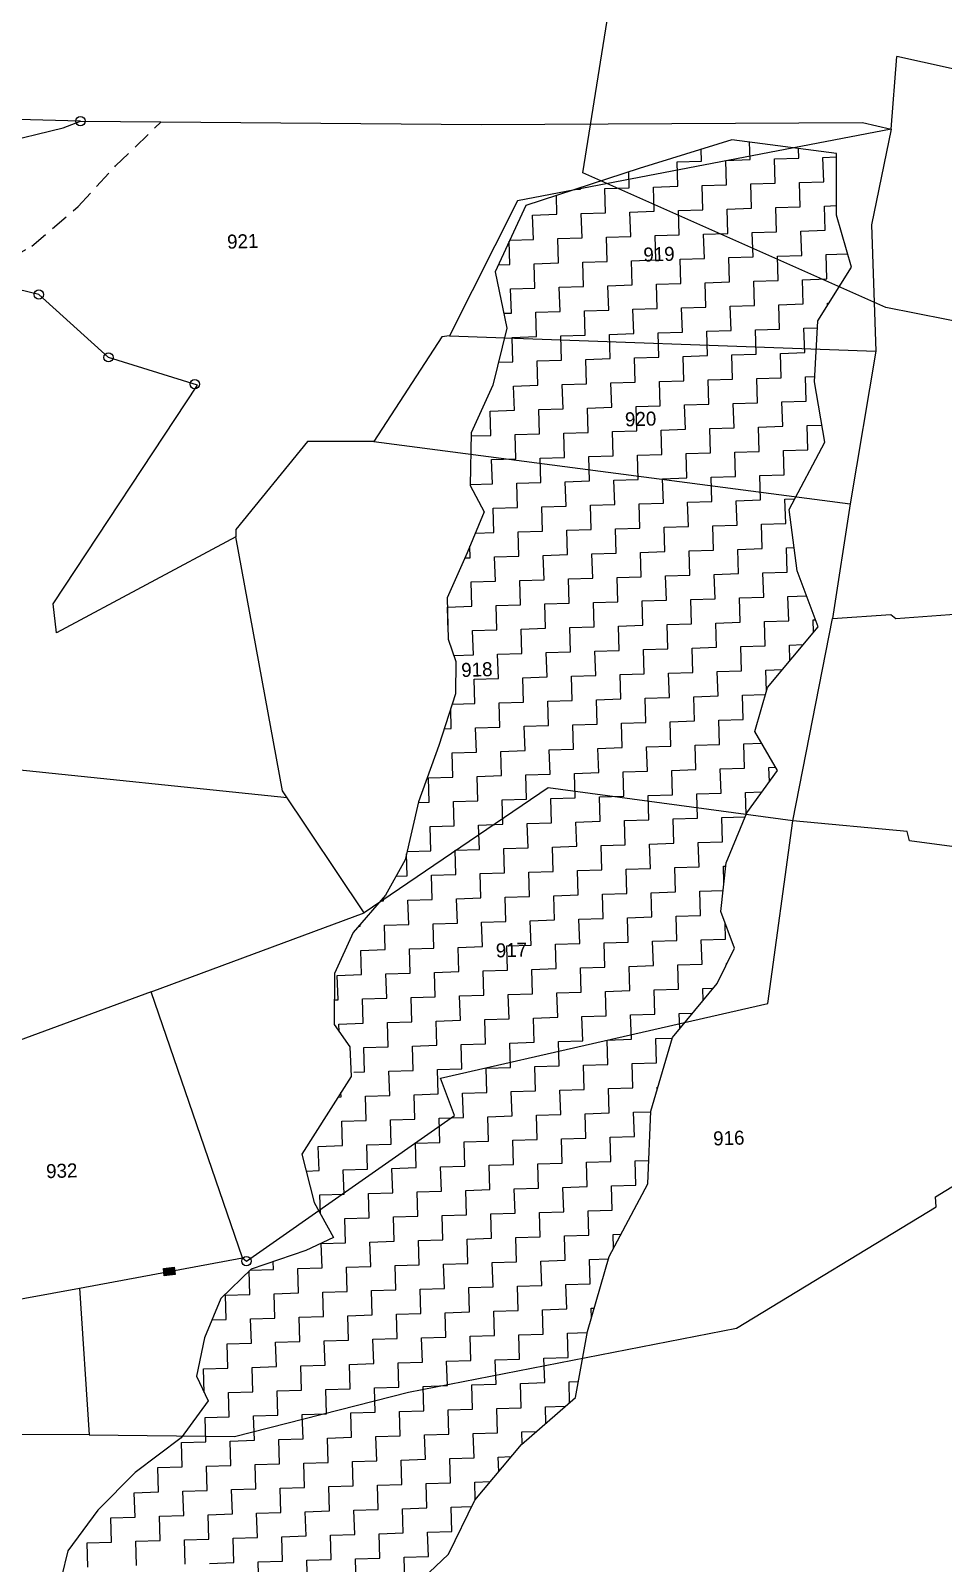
# Model space of a CAD drawing. Header units: metres. Extents: x 313073 to 315646, y 1903695 to 1906857.
# Drawn here: x 314475.5 to 314727.7, y 1904833.5 to 1905257.1 of the extents above; entities that cross this region are included whole.
import ezdxf

# ---------------------------------------------------------------- set-up
doc = ezdxf.new("R2010")
doc.units = ezdxf.units.M
doc.linetypes.add('DASHED', pattern=[0.75, 0.5, -0.25])
for name, color, linetype in [('LINE_FOOTPATH', 1, 'DASHED'), ('OFF', 1, 'Continuous'), ('POLY_HATCH', 12, 'Continuous'), ('POLY_PARCEL', 6, 'Continuous'), ('POLY_WATER', 4, 'Continuous'), ('TEXT_PARCEL', 7, 'Continuous')]:
    doc.layers.add(name, color=color, linetype=linetype)
doc.styles.add('TEXT_MAP', font='')
doc.styles.get('TEXT_MAP').set_extended_font_data('Kruti Dev 050')

msp = doc.modelspace()

# ---------------------------------------------------------------- hatches: boundary and pattern name
msp.add_hatch(color=256).paths.add_polyline_path([(314512.17, 1904915.02), (314512.43, 1904912.96), (314515.4, 1904913.33), (314515.14, 1904915.38)])

# ---------------------------------------------------------------- linework, layer by layer
for p, q in [((314512.17, 1904915.02), (314515.14, 1904915.38)), ((314512.43, 1904912.96), (314512.17, 1904915.02)), ((314515.14, 1904915.38), (314515.4, 1904913.33)), ((314515.4, 1904913.33), (314512.43, 1904912.96))]:
    msp.add_line(p, q)
for centre in [(314489.27, 1905232.15), (314477.77, 1905184.21), (314497.02, 1905166.85), (314520.85, 1905159.44), (314535.12, 1904917.05)]:
    msp.add_circle(centre, 1.28)
at = {"layer": 'LINE_FOOTPATH', "ltscale": 10}
for p, q in [((314498.98, 1905219.74), (314511.58, 1905231.96)), ((314488.62, 1905208.53), (314498.98, 1905219.74)), ((314475.85, 1905197.56), (314488.62, 1905208.53)), ((314463.37, 1905190.4), (314475.85, 1905197.56))]:
    msp.add_line(p, q, dxfattribs=at)
at = {"layer": 'OFF'}
msp.add_line((314969.11, 1905193.99), (314714.79, 1905250.02), dxfattribs=at)
at = {"layer": 'POLY_HATCH'}
for p, q in [((314669.26, 1905226.95), (314643.65, 1905219)), ((314698.14, 1905223.15), (314669.26, 1905226.95)), ((314698.11, 1905206.15), (314698.14, 1905223.15)), ((314643.65, 1905219), (314612.29, 1905208.85)), ((314612.29, 1905208.85), (314603.8, 1905190.47)), ((314702.25, 1905191.74), (314698.11, 1905206.15)), ((314603.8, 1905190.47), (314607.08, 1905174.92)), ((314692.97, 1905176.92), (314702.25, 1905191.74)), ((314607.08, 1905174.92), (314603.21, 1905159.14)), ((314692.04, 1905160.11), (314692.97, 1905176.92)), ((314603.21, 1905159.14), (314597.24, 1905145.98)), ((314694.91, 1905143.43), (314692.04, 1905160.11)), ((314597.24, 1905145.98), (314596.91, 1905131.43)), ((314685.08, 1905124.78), (314694.91, 1905143.43)), ((314596.91, 1905131.43), (314600.83, 1905124.17)), ((314600.83, 1905124.17), (314596.14, 1905112.85)), ((314687.29, 1905107.85), (314685.08, 1905124.78)), ((314596.14, 1905112.85), (314590.6, 1905100.37)), ((314693.03, 1905092.38), (314687.29, 1905107.85)), ((314590.6, 1905100.37), (314590.84, 1905088.97)), ((314590.84, 1905088.97), (314592.94, 1905082.78)), ((314679.12, 1905075.62), (314693.03, 1905092.38)), ((314592.94, 1905082.78), (314592.88, 1905073.83)), ((314675.58, 1905063.43), (314679.12, 1905075.62)), ((314592.88, 1905073.83), (314588.29, 1905059.59)), ((314681.84, 1905052.67), (314675.58, 1905063.43)), ((314588.29, 1905059.59), (314582.62, 1905043.99)), ((314673.37, 1905041), (314681.84, 1905052.67)), ((314582.62, 1905043.99), (314578.98, 1905027.99)), ((314667.64, 1905027.17), (314673.37, 1905041)), ((314578.98, 1905027.99), (314573.57, 1905018.21)), ((314666.16, 1905013.71), (314667.64, 1905027.17)), ((314573.57, 1905018.21), (314564.61, 1905007.86)), ((314669.94, 1905003.54), (314666.16, 1905013.71)), ((314564.61, 1905007.86), (314559.47, 1904996.52)), ((314665.21, 1904993.77), (314669.94, 1905003.54)), ((314559.47, 1904996.52), (314559.35, 1904982.43)), ((314652.8, 1904978.85), (314665.21, 1904993.77)), ((314559.35, 1904982.43), (314563.69, 1904976.3)), ((314646.83, 1904958.53), (314652.8, 1904978.85)), ((314563.69, 1904976.3), (314564.05, 1904968.04)), ((314564.05, 1904968.04), (314557.76, 1904958.22)), ((314557.76, 1904958.22), (314550.4, 1904946.59)), ((314646.01, 1904938.38), (314646.83, 1904958.53)), ((314550.4, 1904946.59), (314553.83, 1904933.27)), ((314635.33, 1904918.37), (314646.01, 1904938.38)), ((314553.83, 1904933.27), (314559.17, 1904923.6)), ((314559.17, 1904923.6), (314551.56, 1904920.01)), ((314551.56, 1904920.01), (314536.39, 1904914.84)), ((314536.39, 1904914.84), (314528.02, 1904906.75)), ((314629.37, 1904897.6), (314635.33, 1904918.37)), ((314528.02, 1904906.75), (314523.55, 1904895.88)), ((314626.02, 1904879.38), (314629.37, 1904897.6)), ((314523.55, 1904895.88), (314521.3, 1904885.29)), ((314521.3, 1904885.29), (314524.54, 1904878.46)), ((314524.54, 1904878.46), (314517.14, 1904868.17)), ((314611.09, 1904866.39), (314626.02, 1904879.38)), ((314517.14, 1904868.17), (314504.34, 1904858.6)), ((314598.25, 1904851.01), (314611.09, 1904866.39)), ((314504.34, 1904858.6), (314494.03, 1904848.21)), ((314590.99, 1904836.02), (314598.25, 1904851.01)), ((314494.03, 1904848.21), (314485.76, 1904837)), ((314485.76, 1904837), (314484.08, 1904829.79)), ((314577.18, 1904823.07), (314590.99, 1904836.02))]:
    msp.add_line(p, q, dxfattribs=at)
at = {"layer": 'POLY_HATCH', "linetype": 'Continuous'}
for p, q in [((314660.81, 1905221.07), (314660.71, 1905224.3)), ((314674.25, 1905221.49), (314674.1, 1905226.31)), ((314687.69, 1905221.91), (314687.61, 1905224.54)), ((314654.1, 1905220.86), (314660.81, 1905221.07)), ((314654.31, 1905214.14), (314654.1, 1905220.86)), ((314667.53, 1905221.28), (314674.25, 1905221.49)), ((314667.74, 1905214.56), (314667.53, 1905221.28)), ((314680.97, 1905221.7), (314687.69, 1905221.91)), ((314681.18, 1905214.98), (314680.97, 1905221.7)), ((314694.41, 1905222.12), (314698.14, 1905222.23)), ((314694.62, 1905215.4), (314694.41, 1905222.12)), ((314640.87, 1905213.72), (314640.73, 1905218.05)), ((314687.9, 1905215.19), (314694.62, 1905215.4)), ((314620.92, 1905206.38), (314620.76, 1905211.59)), ((314625.92, 1905213.26), (314627.43, 1905213.31)), ((314627.43, 1905213.31), (314627.42, 1905213.74)), ((314634.15, 1905213.52), (314640.87, 1905213.72)), ((314634.36, 1905206.8), (314634.15, 1905213.52)), ((314647.59, 1905213.93), (314654.31, 1905214.14)), ((314647.8, 1905207.21), (314647.59, 1905213.93)), ((314661.02, 1905214.35), (314667.74, 1905214.56)), ((314661.23, 1905207.63), (314661.02, 1905214.35)), ((314674.46, 1905214.77), (314681.18, 1905214.98)), ((314674.67, 1905208.05), (314674.46, 1905214.77)), ((314688.11, 1905208.47), (314687.9, 1905215.19)), ((314627.64, 1905206.59), (314634.36, 1905206.8)), ((314641.08, 1905207.01), (314647.8, 1905207.21)), ((314641.29, 1905200.29), (314641.08, 1905207.01)), ((314654.51, 1905207.42), (314661.23, 1905207.63)), ((314654.72, 1905200.71), (314654.51, 1905207.42)), ((314667.95, 1905207.84), (314674.67, 1905208.05)), ((314668.16, 1905201.12), (314667.95, 1905207.84)), ((314681.39, 1905208.26), (314688.11, 1905208.47)), ((314681.6, 1905201.54), (314681.39, 1905208.26)), ((314694.82, 1905208.68), (314698.11, 1905208.78)), ((314695.03, 1905201.96), (314694.82, 1905208.68)), ((314614.2, 1905206.17), (314620.92, 1905206.38)), ((314614.41, 1905199.45), (314614.2, 1905206.17)), ((314627.85, 1905199.87), (314627.64, 1905206.59)), ((314607.9, 1905192.52), (314607.7, 1905198.92)), ((314607.86, 1905199.25), (314614.41, 1905199.45)), ((314621.13, 1905199.66), (314627.85, 1905199.87)), ((314621.34, 1905192.94), (314621.13, 1905199.66)), ((314634.57, 1905200.08), (314641.29, 1905200.29)), ((314634.78, 1905193.36), (314634.57, 1905200.08)), ((314648.01, 1905200.5), (314654.72, 1905200.71)), ((314648.21, 1905193.78), (314648.01, 1905200.5)), ((314661.44, 1905200.91), (314668.16, 1905201.12)), ((314661.65, 1905194.2), (314661.44, 1905200.91)), ((314674.88, 1905201.33), (314681.6, 1905201.54)), ((314675.09, 1905194.61), (314674.88, 1905201.33)), ((314688.32, 1905201.75), (314695.03, 1905201.96)), ((314688.52, 1905195.03), (314688.32, 1905201.75)), ((314654.93, 1905193.99), (314661.65, 1905194.2)), ((314668.37, 1905194.41), (314675.09, 1905194.61)), ((314668.58, 1905187.69), (314668.37, 1905194.41)), ((314681.81, 1905194.82), (314688.52, 1905195.03)), ((314682.02, 1905188.11), (314681.81, 1905194.82)), ((314695.24, 1905195.24), (314701.19, 1905195.43)), ((314695.45, 1905188.52), (314695.24, 1905195.24)), ((314604.7, 1905192.42), (314607.9, 1905192.52)), ((314614.62, 1905192.73), (314621.34, 1905192.94)), ((314614.83, 1905186.01), (314614.62, 1905192.73)), ((314628.06, 1905193.15), (314634.78, 1905193.36)), ((314628.27, 1905186.43), (314628.06, 1905193.15)), ((314641.5, 1905193.57), (314648.21, 1905193.78)), ((314641.71, 1905186.85), (314641.5, 1905193.57)), ((314655.14, 1905187.27), (314654.93, 1905193.99)), ((314608.11, 1905185.81), (314614.83, 1905186.01)), ((314608.32, 1905179.09), (314608.11, 1905185.81)), ((314621.55, 1905186.22), (314628.27, 1905186.43)), ((314621.76, 1905179.5), (314621.55, 1905186.22)), ((314634.99, 1905186.64), (314641.71, 1905186.85)), ((314635.2, 1905179.92), (314634.99, 1905186.64)), ((314648.42, 1905187.06), (314655.14, 1905187.27)), ((314648.63, 1905180.34), (314648.42, 1905187.06)), ((314661.86, 1905187.48), (314668.58, 1905187.69)), ((314662.07, 1905180.76), (314661.86, 1905187.48)), ((314675.3, 1905187.9), (314682.02, 1905188.11)), ((314675.51, 1905181.18), (314675.3, 1905187.9)), ((314688.73, 1905188.31), (314695.45, 1905188.52)), ((314688.94, 1905181.6), (314688.73, 1905188.31)), ((314682.22, 1905181.39), (314688.94, 1905181.6)), ((314682.43, 1905174.67), (314682.22, 1905181.39)), ((314695.66, 1905181.81), (314696.04, 1905181.82)), ((314695.68, 1905181.24), (314695.66, 1905181.81)), ((314606.22, 1905179.02), (314608.32, 1905179.09)), ((314615.04, 1905179.3), (314621.76, 1905179.5)), ((314615.25, 1905172.58), (314615.04, 1905179.3)), ((314628.48, 1905179.71), (314635.2, 1905179.92)), ((314628.69, 1905173), (314628.48, 1905179.71)), ((314641.91, 1905180.13), (314648.63, 1905180.34)), ((314642.12, 1905173.41), (314641.91, 1905180.13)), ((314655.35, 1905180.55), (314662.07, 1905180.76)), ((314655.56, 1905173.83), (314655.35, 1905180.55)), ((314668.79, 1905180.97), (314675.51, 1905181.18)), ((314669, 1905174.25), (314668.79, 1905180.97)), ((314621.97, 1905172.79), (314628.69, 1905173)), ((314635.4, 1905173.2), (314642.12, 1905173.41)), ((314635.61, 1905166.49), (314635.4, 1905173.2)), ((314648.84, 1905173.62), (314655.56, 1905173.83)), ((314649.05, 1905166.9), (314648.84, 1905173.62)), ((314662.28, 1905174.04), (314669, 1905174.25)), ((314662.49, 1905167.32), (314662.28, 1905174.04)), ((314675.72, 1905174.46), (314682.43, 1905174.67)), ((314675.92, 1905167.74), (314675.72, 1905174.46)), ((314689.15, 1905174.88), (314692.87, 1905174.99)), ((314689.36, 1905168.16), (314689.15, 1905174.88)), ((314608.53, 1905172.37), (314615.25, 1905172.58)), ((314608.74, 1905165.65), (314608.53, 1905172.37)), ((314622.18, 1905166.07), (314621.97, 1905172.79)), ((314604.78, 1905165.53), (314608.74, 1905165.65)), ((314615.46, 1905165.86), (314622.18, 1905166.07)), ((314615.67, 1905159.14), (314615.46, 1905165.86)), ((314628.9, 1905166.28), (314635.61, 1905166.49)), ((314629.1, 1905159.56), (314628.9, 1905166.28)), ((314642.33, 1905166.7), (314649.05, 1905166.9)), ((314642.54, 1905159.98), (314642.33, 1905166.7)), ((314655.77, 1905167.11), (314662.49, 1905167.32)), ((314655.98, 1905160.4), (314655.77, 1905167.11)), ((314669.21, 1905167.53), (314675.92, 1905167.74)), ((314669.42, 1905160.81), (314669.21, 1905167.53)), ((314682.64, 1905167.95), (314689.36, 1905168.16)), ((314682.85, 1905161.23), (314682.64, 1905167.95)), ((314649.26, 1905160.19), (314655.98, 1905160.4)), ((314649.47, 1905153.47), (314649.26, 1905160.19)), ((314662.7, 1905160.6), (314669.42, 1905160.81)), ((314662.91, 1905153.89), (314662.7, 1905160.6)), ((314676.13, 1905161.02), (314682.85, 1905161.23)), ((314676.34, 1905154.3), (314676.13, 1905161.02)), ((314689.57, 1905161.44), (314692.12, 1905161.52)), ((314689.78, 1905154.72), (314689.57, 1905161.44)), ((314608.95, 1905158.93), (314615.67, 1905159.14)), ((314609.16, 1905152.21), (314608.95, 1905158.93)), ((314622.39, 1905159.35), (314629.1, 1905159.56)), ((314622.6, 1905152.63), (314622.39, 1905159.35)), ((314635.82, 1905159.77), (314642.54, 1905159.98)), ((314636.03, 1905153.05), (314635.82, 1905159.77)), ((314602.44, 1905152), (314609.16, 1905152.21)), ((314602.65, 1905145.29), (314602.44, 1905152)), ((314615.88, 1905152.42), (314622.6, 1905152.63)), ((314616.09, 1905145.7), (314615.88, 1905152.42)), ((314629.31, 1905152.84), (314636.03, 1905153.05)), ((314629.52, 1905146.12), (314629.31, 1905152.84)), ((314642.75, 1905153.26), (314649.47, 1905153.47)), ((314642.96, 1905146.54), (314642.75, 1905153.26)), ((314656.19, 1905153.68), (314662.91, 1905153.89)), ((314656.4, 1905146.96), (314656.19, 1905153.68)), ((314669.62, 1905154.1), (314676.34, 1905154.3)), ((314669.83, 1905147.38), (314669.62, 1905154.1)), ((314683.06, 1905154.51), (314689.78, 1905154.72)), ((314683.27, 1905147.8), (314683.06, 1905154.51)), ((314676.55, 1905147.59), (314683.27, 1905147.8)), ((314676.76, 1905140.87), (314676.55, 1905147.59)), ((314689.99, 1905148), (314694.1, 1905148.13)), ((314690.2, 1905141.29), (314689.99, 1905148)), ((314597.22, 1905145.12), (314602.65, 1905145.29)), ((314609.37, 1905145.49), (314616.09, 1905145.7)), ((314609.58, 1905138.78), (314609.37, 1905145.49)), ((314622.8, 1905145.91), (314629.52, 1905146.12)), ((314623.01, 1905139.19), (314622.8, 1905145.91)), ((314636.24, 1905146.33), (314642.96, 1905146.54)), ((314636.45, 1905139.61), (314636.24, 1905146.33)), ((314649.68, 1905146.75), (314656.4, 1905146.96)), ((314649.89, 1905140.03), (314649.68, 1905146.75)), ((314663.11, 1905147.17), (314669.83, 1905147.38)), ((314663.32, 1905140.45), (314663.11, 1905147.17)), ((314616.3, 1905138.99), (314623.01, 1905139.19)), ((314629.73, 1905139.4), (314636.45, 1905139.61)), ((314629.94, 1905132.69), (314629.73, 1905139.4)), ((314643.17, 1905139.82), (314649.89, 1905140.03)), ((314643.38, 1905133.1), (314643.17, 1905139.82)), ((314656.61, 1905140.24), (314663.32, 1905140.45)), ((314656.81, 1905133.52), (314656.61, 1905140.24)), ((314670.04, 1905140.66), (314676.76, 1905140.87)), ((314670.25, 1905133.94), (314670.04, 1905140.66)), ((314683.48, 1905141.08), (314690.2, 1905141.29)), ((314683.69, 1905134.36), (314683.48, 1905141.08)), ((314602.86, 1905138.57), (314609.58, 1905138.78)), ((314603.07, 1905131.85), (314602.86, 1905138.57)), ((314616.5, 1905132.27), (314616.3, 1905138.99)), ((314596.91, 1905131.66), (314603.07, 1905131.85)), ((314609.79, 1905132.06), (314616.5, 1905132.27)), ((314610, 1905125.34), (314609.79, 1905132.06)), ((314623.22, 1905132.48), (314629.94, 1905132.69)), ((314623.43, 1905125.76), (314623.22, 1905132.48)), ((314636.66, 1905132.89), (314643.38, 1905133.1)), ((314636.87, 1905126.18), (314636.66, 1905132.89)), ((314650.1, 1905133.31), (314656.81, 1905133.52)), ((314650.31, 1905126.59), (314650.1, 1905133.31)), ((314663.53, 1905133.73), (314670.25, 1905133.94)), ((314663.74, 1905127.01), (314663.53, 1905133.73)), ((314676.97, 1905134.15), (314683.69, 1905134.36)), ((314677.18, 1905127.43), (314676.97, 1905134.15)), ((314643.59, 1905126.39), (314650.31, 1905126.59)), ((314643.8, 1905119.67), (314643.59, 1905126.39)), ((314657.02, 1905126.8), (314663.74, 1905127.01)), ((314657.23, 1905120.09), (314657.02, 1905126.8)), ((314670.46, 1905127.22), (314677.18, 1905127.43)), ((314670.67, 1905120.5), (314670.46, 1905127.22)), ((314683.9, 1905127.64), (314686.63, 1905127.73)), ((314684.11, 1905120.92), (314683.9, 1905127.64)), ((314603.28, 1905125.13), (314610, 1905125.34)), ((314603.49, 1905118.41), (314603.28, 1905125.13)), ((314616.71, 1905125.55), (314623.43, 1905125.76)), ((314616.92, 1905118.83), (314616.71, 1905125.55)), ((314630.15, 1905125.97), (314636.87, 1905126.18)), ((314630.36, 1905119.25), (314630.15, 1905125.97)), ((314598.38, 1905118.25), (314603.49, 1905118.41)), ((314610.2, 1905118.62), (314616.92, 1905118.83)), ((314610.41, 1905111.9), (314610.2, 1905118.62)), ((314623.64, 1905119.04), (314630.36, 1905119.25)), ((314623.85, 1905112.32), (314623.64, 1905119.04)), ((314637.08, 1905119.46), (314643.8, 1905119.67)), ((314637.29, 1905112.74), (314637.08, 1905119.46)), ((314650.51, 1905119.88), (314657.23, 1905120.09)), ((314650.72, 1905113.16), (314650.51, 1905119.88)), ((314663.95, 1905120.29), (314670.67, 1905120.5)), ((314664.16, 1905113.58), (314663.95, 1905120.29)), ((314677.39, 1905120.71), (314684.11, 1905120.92)), ((314677.6, 1905113.99), (314677.39, 1905120.71)), ((314596.98, 1905111.48), (314596.88, 1905114.62)), ((314670.88, 1905113.78), (314677.6, 1905113.99)), ((314671.09, 1905107.07), (314670.88, 1905113.78)), ((314684.32, 1905114.2), (314686.45, 1905114.27)), ((314684.52, 1905107.48), (314684.32, 1905114.2)), ((314595.52, 1905111.44), (314596.98, 1905111.48)), ((314603.7, 1905111.69), (314610.41, 1905111.9)), ((314603.9, 1905104.98), (314603.7, 1905111.69)), ((314617.13, 1905112.11), (314623.85, 1905112.32)), ((314617.34, 1905105.39), (314617.13, 1905112.11)), ((314630.57, 1905112.53), (314637.29, 1905112.74)), ((314630.78, 1905105.81), (314630.57, 1905112.53)), ((314644.01, 1905112.95), (314650.72, 1905113.16)), ((314644.21, 1905106.23), (314644.01, 1905112.95)), ((314657.44, 1905113.37), (314664.16, 1905113.58)), ((314657.65, 1905106.65), (314657.44, 1905113.37)), ((314610.62, 1905105.18), (314617.34, 1905105.39)), ((314610.83, 1905098.47), (314610.62, 1905105.18)), ((314624.06, 1905105.6), (314630.78, 1905105.81)), ((314624.27, 1905098.88), (314624.06, 1905105.6)), ((314637.5, 1905106.02), (314644.21, 1905106.23)), ((314637.71, 1905099.3), (314637.5, 1905106.02)), ((314650.93, 1905106.44), (314657.65, 1905106.65)), ((314651.14, 1905099.72), (314650.93, 1905106.44)), ((314664.37, 1905106.86), (314671.09, 1905107.07)), ((314664.58, 1905100.14), (314664.37, 1905106.86)), ((314677.81, 1905107.28), (314684.52, 1905107.48)), ((314678.02, 1905100.56), (314677.81, 1905107.28)), ((314597.19, 1905104.77), (314603.9, 1905104.98)), ((314597.39, 1905098.05), (314597.19, 1905104.77)), ((314684.73, 1905100.77), (314689.86, 1905100.93)), ((314590.68, 1905097.84), (314597.39, 1905098.05)), ((314590.89, 1905091.12), (314590.68, 1905097.84)), ((314604.11, 1905098.26), (314610.83, 1905098.47)), ((314604.32, 1905091.54), (314604.11, 1905098.26)), ((314617.55, 1905098.68), (314624.27, 1905098.88)), ((314617.76, 1905091.96), (314617.55, 1905098.68)), ((314630.99, 1905099.09), (314637.71, 1905099.3)), ((314631.2, 1905092.38), (314630.99, 1905099.09)), ((314644.42, 1905099.51), (314651.14, 1905099.72)), ((314644.63, 1905092.79), (314644.42, 1905099.51)), ((314657.86, 1905099.93), (314664.58, 1905100.14)), ((314658.07, 1905093.21), (314657.86, 1905099.93)), ((314671.3, 1905100.35), (314678.02, 1905100.56)), ((314671.51, 1905093.63), (314671.3, 1905100.35)), ((314684.94, 1905094.05), (314684.73, 1905100.77)), ((314637.91, 1905092.58), (314644.63, 1905092.79)), ((314638.12, 1905085.87), (314637.91, 1905092.58)), ((314651.35, 1905093), (314658.07, 1905093.21)), ((314651.56, 1905086.28), (314651.35, 1905093)), ((314664.79, 1905093.42), (314671.51, 1905093.63)), ((314665, 1905086.7), (314664.79, 1905093.42)), ((314678.22, 1905093.84), (314684.94, 1905094.05)), ((314678.43, 1905087.12), (314678.22, 1905093.84)), ((314691.66, 1905094.26), (314692.33, 1905094.28)), ((314691.77, 1905090.86), (314691.66, 1905094.26)), ((314590.8, 1905091.12), (314590.89, 1905091.12)), ((314597.6, 1905091.33), (314604.32, 1905091.54)), ((314597.81, 1905084.61), (314597.6, 1905091.33)), ((314611.04, 1905091.75), (314617.76, 1905091.96)), ((314611.25, 1905085.03), (314611.04, 1905091.75)), ((314624.48, 1905092.17), (314631.2, 1905092.38)), ((314624.69, 1905085.45), (314624.48, 1905092.17)), ((314592.38, 1905084.44), (314597.81, 1905084.61)), ((314604.53, 1905084.82), (314611.25, 1905085.03)), ((314604.74, 1905078.1), (314604.53, 1905084.82)), ((314617.97, 1905085.24), (314624.69, 1905085.45)), ((314618.18, 1905078.52), (314617.97, 1905085.24)), ((314631.41, 1905085.66), (314638.12, 1905085.87)), ((314631.61, 1905078.94), (314631.41, 1905085.66)), ((314644.84, 1905086.07), (314651.56, 1905086.28)), ((314645.05, 1905079.36), (314644.84, 1905086.07)), ((314658.28, 1905086.49), (314665, 1905086.7)), ((314658.49, 1905079.77), (314658.28, 1905086.49)), ((314671.72, 1905086.91), (314678.43, 1905087.12)), ((314671.92, 1905080.19), (314671.72, 1905086.91)), ((314685.15, 1905087.33), (314688.94, 1905087.45)), ((314685.29, 1905083.05), (314685.15, 1905087.33)), ((314651.77, 1905079.57), (314658.49, 1905079.77)), ((314665.21, 1905079.98), (314671.92, 1905080.19)), ((314665.42, 1905073.27), (314665.21, 1905079.98)), ((314678.64, 1905080.4), (314683.21, 1905080.54)), ((314678.82, 1905074.61), (314678.64, 1905080.4)), ((314598.02, 1905077.89), (314604.74, 1905078.1)), ((314598.23, 1905071.17), (314598.02, 1905077.89)), ((314611.46, 1905078.31), (314618.18, 1905078.52)), ((314611.67, 1905071.59), (314611.46, 1905078.31)), ((314624.9, 1905078.73), (314631.61, 1905078.94)), ((314625.1, 1905072.01), (314624.9, 1905078.73)), ((314638.33, 1905079.15), (314645.05, 1905079.36)), ((314638.54, 1905072.43), (314638.33, 1905079.15)), ((314651.98, 1905072.85), (314651.77, 1905079.57)), ((314604.95, 1905071.38), (314611.67, 1905071.59)), ((314605.16, 1905064.67), (314604.95, 1905071.38)), ((314618.39, 1905071.8), (314625.1, 1905072.01)), ((314618.6, 1905065.08), (314618.39, 1905071.8)), ((314631.82, 1905072.22), (314638.54, 1905072.43)), ((314632.03, 1905065.5), (314631.82, 1905072.22)), ((314645.26, 1905072.64), (314651.98, 1905072.85)), ((314645.47, 1905065.92), (314645.26, 1905072.64)), ((314658.7, 1905073.06), (314665.42, 1905073.27)), ((314658.91, 1905066.34), (314658.7, 1905073.06)), ((314672.13, 1905073.47), (314678.55, 1905073.67)), ((314672.34, 1905066.76), (314672.13, 1905073.47)), ((314591.72, 1905064.25), (314591.55, 1905069.71)), ((314591.96, 1905070.98), (314598.23, 1905071.17)), ((314589.77, 1905064.19), (314591.72, 1905064.25)), ((314598.44, 1905064.46), (314605.16, 1905064.67)), ((314598.65, 1905057.74), (314598.44, 1905064.46)), ((314611.88, 1905064.87), (314618.6, 1905065.08)), ((314612.09, 1905058.16), (314611.88, 1905064.87)), ((314625.31, 1905065.29), (314632.03, 1905065.5)), ((314625.52, 1905058.57), (314625.31, 1905065.29)), ((314638.75, 1905065.71), (314645.47, 1905065.92)), ((314638.96, 1905058.99), (314638.75, 1905065.71)), ((314652.19, 1905066.13), (314658.91, 1905066.34)), ((314652.4, 1905059.41), (314652.19, 1905066.13)), ((314665.62, 1905066.55), (314672.34, 1905066.76)), ((314665.83, 1905059.83), (314665.62, 1905066.55)), ((314618.8, 1905058.36), (314625.52, 1905058.57)), ((314632.24, 1905058.78), (314638.96, 1905058.99)), ((314632.45, 1905052.06), (314632.24, 1905058.78)), ((314645.68, 1905059.2), (314652.4, 1905059.41)), ((314645.89, 1905052.48), (314645.68, 1905059.2)), ((314659.12, 1905059.62), (314665.83, 1905059.83)), ((314659.32, 1905052.9), (314659.12, 1905059.62)), ((314672.55, 1905060.04), (314677.46, 1905060.19)), ((314672.76, 1905053.32), (314672.55, 1905060.04)), ((314591.93, 1905057.53), (314598.65, 1905057.74)), ((314592.14, 1905050.81), (314591.93, 1905057.53)), ((314605.37, 1905057.95), (314612.09, 1905058.16)), ((314605.58, 1905051.23), (314605.37, 1905057.95)), ((314619.01, 1905051.65), (314618.8, 1905058.36)), ((314585.42, 1905050.6), (314592.14, 1905050.81)), ((314585.63, 1905043.88), (314585.42, 1905050.6)), ((314598.86, 1905051.02), (314605.58, 1905051.23)), ((314599.07, 1905044.3), (314598.86, 1905051.02)), ((314612.3, 1905051.44), (314619.01, 1905051.65)), ((314612.5, 1905044.72), (314612.3, 1905051.44)), ((314625.73, 1905051.86), (314632.45, 1905052.06)), ((314625.94, 1905045.14), (314625.73, 1905051.86)), ((314639.17, 1905052.27), (314645.89, 1905052.48)), ((314639.38, 1905045.56), (314639.17, 1905052.27)), ((314652.61, 1905052.69), (314659.32, 1905052.9)), ((314652.81, 1905045.97), (314652.61, 1905052.69)), ((314666.04, 1905053.11), (314672.76, 1905053.32)), ((314666.25, 1905046.39), (314666.04, 1905053.11)), ((314679.48, 1905053.53), (314681.31, 1905053.59)), ((314679.6, 1905049.58), (314679.48, 1905053.53)), ((314646.1, 1905045.76), (314652.81, 1905045.97)), ((314659.53, 1905046.18), (314666.25, 1905046.39)), ((314659.74, 1905039.46), (314659.53, 1905046.18)), ((314672.97, 1905046.6), (314677.54, 1905046.74)), ((314673.16, 1905040.5), (314672.97, 1905046.6)), ((314582.57, 1905043.79), (314585.63, 1905043.88)), ((314592.35, 1905044.09), (314599.07, 1905044.3)), ((314592.56, 1905037.37), (314592.35, 1905044.09)), ((314605.79, 1905044.51), (314612.5, 1905044.72)), ((314606, 1905037.79), (314605.79, 1905044.51)), ((314619.22, 1905044.93), (314625.94, 1905045.14)), ((314619.43, 1905038.21), (314619.22, 1905044.93)), ((314632.66, 1905045.35), (314639.38, 1905045.56)), ((314632.87, 1905038.63), (314632.66, 1905045.35)), ((314646.31, 1905039.05), (314646.1, 1905045.76)), ((314585.84, 1905037.16), (314592.56, 1905037.37)), ((314599.28, 1905037.58), (314606, 1905037.79)), ((314599.49, 1905030.86), (314599.28, 1905037.58)), ((314612.71, 1905038), (314619.43, 1905038.21)), ((314612.92, 1905031.28), (314612.71, 1905038)), ((314626.15, 1905038.42), (314632.87, 1905038.63)), ((314626.36, 1905031.7), (314626.15, 1905038.42)), ((314639.59, 1905038.84), (314646.31, 1905039.05)), ((314639.8, 1905032.12), (314639.59, 1905038.84)), ((314653.02, 1905039.26), (314659.74, 1905039.46)), ((314653.23, 1905032.54), (314653.02, 1905039.26)), ((314666.46, 1905039.67), (314672.9, 1905039.87)), ((314666.67, 1905032.96), (314666.46, 1905039.67)), ((314586.05, 1905030.45), (314585.84, 1905037.16)), ((314579.54, 1905023.52), (314579.35, 1905029.63)), ((314579.49, 1905030.24), (314586.05, 1905030.45)), ((314592.77, 1905030.65), (314599.49, 1905030.86)), ((314592.98, 1905023.94), (314592.77, 1905030.65)), ((314606.2, 1905031.07), (314612.92, 1905031.28)), ((314606.41, 1905024.35), (314606.2, 1905031.07)), ((314619.64, 1905031.49), (314626.36, 1905031.7)), ((314619.85, 1905024.77), (314619.64, 1905031.49)), ((314633.08, 1905031.91), (314639.8, 1905032.12)), ((314633.29, 1905025.19), (314633.08, 1905031.91)), ((314646.51, 1905032.33), (314653.23, 1905032.54)), ((314646.72, 1905025.61), (314646.51, 1905032.33)), ((314659.95, 1905032.75), (314666.67, 1905032.96)), ((314660.16, 1905026.03), (314659.95, 1905032.75)), ((314613.13, 1905024.56), (314619.85, 1905024.77)), ((314626.57, 1905024.98), (314633.29, 1905025.19)), ((314626.78, 1905018.26), (314626.57, 1905024.98)), ((314640.01, 1905025.4), (314646.72, 1905025.61)), ((314640.21, 1905018.68), (314640.01, 1905025.4)), ((314653.44, 1905025.82), (314660.16, 1905026.03)), ((314653.65, 1905019.1), (314653.44, 1905025.82)), ((314666.88, 1905026.24), (314667.54, 1905026.26)), ((314667.02, 1905021.58), (314666.88, 1905026.24)), ((314576.45, 1905023.42), (314579.54, 1905023.52)), ((314586.26, 1905023.73), (314592.98, 1905023.94)), ((314586.47, 1905017.01), (314586.26, 1905023.73)), ((314599.7, 1905024.15), (314606.41, 1905024.35)), ((314599.9, 1905017.43), (314599.7, 1905024.15)), ((314613.34, 1905017.85), (314613.13, 1905024.56)), ((314572.15, 1905016.56), (314573.03, 1905016.59)), ((314573.03, 1905016.59), (314573, 1905017.55)), ((314579.75, 1905016.8), (314586.47, 1905017.01)), ((314579.96, 1905010.08), (314579.75, 1905016.8)), ((314593.19, 1905017.22), (314599.9, 1905017.43)), ((314593.4, 1905010.5), (314593.19, 1905017.22)), ((314606.62, 1905017.64), (314613.34, 1905017.85)), ((314606.83, 1905010.92), (314606.62, 1905017.64)), ((314620.06, 1905018.05), (314626.78, 1905018.26)), ((314620.27, 1905011.34), (314620.06, 1905018.05)), ((314633.5, 1905018.47), (314640.21, 1905018.68)), ((314633.71, 1905011.75), (314633.5, 1905018.47)), ((314646.93, 1905018.89), (314653.65, 1905019.1)), ((314647.14, 1905012.17), (314646.93, 1905018.89)), ((314660.37, 1905019.31), (314666.8, 1905019.51)), ((314660.58, 1905012.59), (314660.37, 1905019.31)), ((314640.42, 1905011.96), (314647.14, 1905012.17)), ((314640.63, 1905005.25), (314640.42, 1905011.96)), ((314653.86, 1905012.38), (314660.58, 1905012.59)), ((314654.07, 1905005.66), (314653.86, 1905012.38)), ((314566.16, 1905009.65), (314566.52, 1905009.66)), ((314566.52, 1905009.66), (314566.51, 1905010.06)), ((314573.24, 1905009.87), (314579.96, 1905010.08)), ((314573.45, 1905003.15), (314573.24, 1905009.87)), ((314586.68, 1905010.29), (314593.4, 1905010.5)), ((314586.89, 1905003.57), (314586.68, 1905010.29)), ((314600.11, 1905010.71), (314606.83, 1905010.92)), ((314600.32, 1905003.99), (314600.11, 1905010.71)), ((314613.55, 1905011.13), (314620.27, 1905011.34)), ((314613.76, 1905004.41), (314613.55, 1905011.13)), ((314626.99, 1905011.55), (314633.71, 1905011.75)), ((314627.2, 1905004.83), (314626.99, 1905011.55)), ((314667.51, 1905006.08), (314667.37, 1905010.45)), ((314580.17, 1905003.36), (314586.89, 1905003.57)), ((314593.6, 1905003.78), (314600.32, 1905003.99)), ((314593.81, 1904997.06), (314593.6, 1905003.78)), ((314607.04, 1905004.2), (314613.76, 1905004.41)), ((314607.25, 1904997.48), (314607.04, 1905004.2)), ((314620.48, 1905004.62), (314627.2, 1905004.83)), ((314620.69, 1904997.9), (314620.48, 1905004.62)), ((314633.91, 1905005.04), (314640.63, 1905005.25)), ((314634.12, 1904998.32), (314633.91, 1905005.04)), ((314647.35, 1905005.45), (314654.07, 1905005.66)), ((314647.56, 1904998.74), (314647.35, 1905005.45)), ((314660.79, 1905005.87), (314667.51, 1905006.08)), ((314661, 1904999.15), (314660.79, 1905005.87)), ((314566.73, 1905002.94), (314573.45, 1905003.15)), ((314566.94, 1904996.23), (314566.73, 1905002.94)), ((314580.38, 1904996.64), (314580.17, 1905003.36)), ((314667.72, 1904999.36), (314667.92, 1904999.37)), ((314667.73, 1904998.97), (314667.72, 1904999.36)), ((314560.22, 1904996.02), (314566.94, 1904996.23)), ((314560.43, 1904989.3), (314560.22, 1904996.02)), ((314573.66, 1904996.44), (314580.38, 1904996.64)), ((314573.87, 1904989.72), (314573.66, 1904996.44)), ((314587.09, 1904996.85), (314593.81, 1904997.06)), ((314587.3, 1904990.14), (314587.09, 1904996.85)), ((314600.53, 1904997.27), (314607.25, 1904997.48)), ((314600.74, 1904990.55), (314600.53, 1904997.27)), ((314613.97, 1904997.69), (314620.69, 1904997.9)), ((314614.18, 1904990.97), (314613.97, 1904997.69)), ((314627.41, 1904998.11), (314634.12, 1904998.32)), ((314627.61, 1904991.39), (314627.41, 1904998.11)), ((314640.84, 1904998.53), (314647.56, 1904998.74)), ((314641.05, 1904991.81), (314640.84, 1904998.53)), ((314654.28, 1904998.95), (314661, 1904999.15)), ((314654.49, 1904992.23), (314654.28, 1904998.95)), ((314607.46, 1904990.76), (314614.18, 1904990.97)), ((314607.67, 1904984.04), (314607.46, 1904990.76)), ((314620.9, 1904991.18), (314627.61, 1904991.39)), ((314621.11, 1904984.46), (314620.9, 1904991.18)), ((314634.33, 1904991.6), (314641.05, 1904991.81)), ((314634.54, 1904984.88), (314634.33, 1904991.6)), ((314647.77, 1904992.02), (314654.49, 1904992.23)), ((314647.98, 1904985.3), (314647.77, 1904992.02)), ((314661.21, 1904992.44), (314664.18, 1904992.53)), ((314661.31, 1904989.08), (314661.21, 1904992.44)), ((314559.41, 1904989.27), (314560.43, 1904989.3)), ((314567.15, 1904989.51), (314573.87, 1904989.72)), ((314567.36, 1904982.79), (314567.15, 1904989.51)), ((314580.59, 1904989.93), (314587.3, 1904990.14)), ((314580.79, 1904983.21), (314580.59, 1904989.93)), ((314594.02, 1904990.34), (314600.74, 1904990.55)), ((314594.23, 1904983.63), (314594.02, 1904990.34)), ((314560.64, 1904982.58), (314567.36, 1904982.79)), ((314560.7, 1904980.52), (314560.64, 1904982.58)), ((314574.08, 1904983), (314580.79, 1904983.21)), ((314574.29, 1904976.28), (314574.08, 1904983)), ((314587.51, 1904983.42), (314594.23, 1904983.63)), ((314587.72, 1904976.7), (314587.51, 1904983.42)), ((314600.95, 1904983.84), (314607.67, 1904984.04)), ((314601.16, 1904977.12), (314600.95, 1904983.84)), ((314614.39, 1904984.25), (314621.11, 1904984.46)), ((314614.6, 1904977.54), (314614.39, 1904984.25)), ((314627.82, 1904984.67), (314634.54, 1904984.88)), ((314628.03, 1904977.95), (314627.82, 1904984.67)), ((314641.26, 1904985.09), (314647.98, 1904985.3)), ((314641.47, 1904978.37), (314641.26, 1904985.09)), ((314654.7, 1904985.51), (314658.44, 1904985.62)), ((314654.83, 1904981.28), (314654.7, 1904985.51)), ((314634.75, 1904978.16), (314641.47, 1904978.37)), ((314634.96, 1904971.44), (314634.75, 1904978.16)), ((314648.19, 1904978.58), (314652.77, 1904978.72)), ((314648.4, 1904971.86), (314648.19, 1904978.58)), ((314567.57, 1904976.07), (314574.29, 1904976.28)), ((314567.78, 1904969.35), (314567.57, 1904976.07)), ((314581, 1904976.49), (314587.72, 1904976.7)), ((314581.21, 1904969.77), (314581, 1904976.49)), ((314594.44, 1904976.91), (314601.16, 1904977.12)), ((314594.65, 1904970.19), (314594.44, 1904976.91)), ((314607.88, 1904977.33), (314614.6, 1904977.54)), ((314608.09, 1904970.61), (314607.88, 1904977.33)), ((314621.31, 1904977.74), (314628.03, 1904977.95)), ((314621.52, 1904971.03), (314621.31, 1904977.74)), ((314574.49, 1904969.56), (314581.21, 1904969.77)), ((314574.7, 1904962.84), (314574.49, 1904969.56)), ((314587.93, 1904969.98), (314594.65, 1904970.19)), ((314588.14, 1904963.26), (314587.93, 1904969.98)), ((314601.37, 1904970.4), (314608.09, 1904970.61)), ((314601.58, 1904963.68), (314601.37, 1904970.4)), ((314614.8, 1904970.82), (314621.52, 1904971.03)), ((314615.01, 1904964.1), (314614.8, 1904970.82)), ((314628.24, 1904971.24), (314634.96, 1904971.44)), ((314628.45, 1904964.52), (314628.24, 1904971.24)), ((314641.68, 1904971.65), (314648.4, 1904971.86)), ((314641.89, 1904964.93), (314641.68, 1904971.65)), ((314564.84, 1904969.26), (314567.78, 1904969.35)), ((314560.44, 1904962.4), (314561.27, 1904962.43)), ((314561.27, 1904962.43), (314561.23, 1904963.63)), ((314567.99, 1904962.63), (314574.7, 1904962.84)), ((314568.19, 1904955.92), (314567.99, 1904962.63)), ((314581.42, 1904963.05), (314588.14, 1904963.26)), ((314581.63, 1904956.33), (314581.42, 1904963.05)), ((314594.86, 1904963.47), (314601.58, 1904963.68)), ((314595.07, 1904956.75), (314594.86, 1904963.47)), ((314608.3, 1904963.89), (314615.01, 1904964.1)), ((314608.5, 1904957.17), (314608.3, 1904963.89)), ((314621.73, 1904964.31), (314628.45, 1904964.52)), ((314621.94, 1904957.59), (314621.73, 1904964.31)), ((314635.17, 1904964.73), (314641.89, 1904964.93)), ((314635.38, 1904958.01), (314635.17, 1904964.73)), ((314648.61, 1904965.14), (314648.78, 1904965.15)), ((314648.62, 1904964.62), (314648.61, 1904965.14)), ((314601.79, 1904956.96), (314608.5, 1904957.17)), ((314602, 1904950.24), (314601.79, 1904956.96)), ((314615.22, 1904957.38), (314621.94, 1904957.59)), ((314615.43, 1904950.66), (314615.22, 1904957.38)), ((314628.66, 1904957.8), (314635.38, 1904958.01)), ((314628.87, 1904951.08), (314628.66, 1904957.8)), ((314642.1, 1904958.22), (314646.83, 1904958.36)), ((314642.31, 1904951.5), (314642.1, 1904958.22)), ((314561.48, 1904955.71), (314568.19, 1904955.92)), ((314561.69, 1904948.99), (314561.48, 1904955.71)), ((314574.91, 1904956.13), (314581.63, 1904956.33)), ((314575.12, 1904949.41), (314574.91, 1904956.13)), ((314588.35, 1904956.54), (314595.07, 1904956.75)), ((314588.56, 1904949.83), (314588.35, 1904956.54)), ((314554.97, 1904948.78), (314561.69, 1904948.99)), ((314555.18, 1904942.06), (314554.97, 1904948.78)), ((314568.4, 1904949.2), (314575.12, 1904949.41)), ((314568.61, 1904942.48), (314568.4, 1904949.2)), ((314581.84, 1904949.62), (314588.56, 1904949.83)), ((314582.05, 1904942.9), (314581.84, 1904949.62)), ((314595.28, 1904950.03), (314602, 1904950.24)), ((314595.49, 1904943.32), (314595.28, 1904950.03)), ((314608.71, 1904950.45), (314615.43, 1904950.66)), ((314608.92, 1904943.73), (314608.71, 1904950.45)), ((314622.15, 1904950.87), (314628.87, 1904951.08)), ((314622.36, 1904944.15), (314622.15, 1904950.87)), ((314635.59, 1904951.29), (314642.31, 1904951.5)), ((314635.8, 1904944.57), (314635.59, 1904951.29)), ((314615.64, 1904943.94), (314622.36, 1904944.15)), ((314629.08, 1904944.36), (314635.8, 1904944.57)), ((314629.29, 1904937.64), (314629.08, 1904944.36)), ((314642.51, 1904944.78), (314646.27, 1904944.9)), ((314642.72, 1904938.06), (314642.51, 1904944.78)), ((314551.59, 1904941.95), (314555.18, 1904942.06)), ((314561.89, 1904942.27), (314568.61, 1904942.48)), ((314562.1, 1904935.55), (314561.89, 1904942.27)), ((314575.33, 1904942.69), (314582.05, 1904942.9)), ((314575.54, 1904935.97), (314575.33, 1904942.69)), ((314588.77, 1904943.11), (314595.49, 1904943.32)), ((314588.98, 1904936.39), (314588.77, 1904943.11)), ((314602.2, 1904943.53), (314608.92, 1904943.73)), ((314602.41, 1904936.81), (314602.2, 1904943.53)), ((314615.85, 1904937.22), (314615.64, 1904943.94)), ((314568.82, 1904935.76), (314575.54, 1904935.97)), ((314569.03, 1904929.04), (314568.82, 1904935.76)), ((314582.26, 1904936.18), (314588.98, 1904936.39)), ((314582.47, 1904929.46), (314582.26, 1904936.18)), ((314595.7, 1904936.6), (314602.41, 1904936.81)), ((314595.9, 1904929.88), (314595.7, 1904936.6)), ((314609.13, 1904937.02), (314615.85, 1904937.22)), ((314609.34, 1904930.3), (314609.13, 1904937.02)), ((314622.57, 1904937.43), (314629.29, 1904937.64)), ((314622.78, 1904930.72), (314622.57, 1904937.43)), ((314636.01, 1904937.85), (314642.72, 1904938.06)), ((314636.21, 1904931.13), (314636.01, 1904937.85)), ((314555.39, 1904935.34), (314562.1, 1904935.55)), ((314555.55, 1904930.17), (314555.39, 1904935.34)), ((314562.31, 1904928.83), (314569.03, 1904929.04)), ((314562.52, 1904922.12), (314562.31, 1904928.83)), ((314575.75, 1904929.25), (314582.47, 1904929.46)), ((314575.96, 1904922.53), (314575.75, 1904929.25)), ((314589.19, 1904929.67), (314595.9, 1904929.88)), ((314589.4, 1904922.95), (314589.19, 1904929.67)), ((314602.62, 1904930.09), (314609.34, 1904930.3)), ((314602.83, 1904923.37), (314602.62, 1904930.09)), ((314616.06, 1904930.51), (314622.78, 1904930.72)), ((314616.27, 1904923.79), (314616.06, 1904930.51)), ((314629.5, 1904930.92), (314636.21, 1904931.13)), ((314629.71, 1904924.21), (314629.5, 1904930.92)), ((314582.68, 1904922.74), (314589.4, 1904922.95)), ((314596.11, 1904923.16), (314602.83, 1904923.37)), ((314596.32, 1904916.44), (314596.11, 1904923.16)), ((314609.55, 1904923.58), (314616.27, 1904923.79)), ((314609.76, 1904916.86), (314609.55, 1904923.58)), ((314622.99, 1904924), (314629.71, 1904924.21)), ((314623.2, 1904917.28), (314622.99, 1904924)), ((314636.42, 1904924.42), (314638.59, 1904924.48)), ((314636.54, 1904920.64), (314636.42, 1904924.42)), ((314555.8, 1904921.91), (314562.52, 1904922.12)), ((314556.01, 1904915.19), (314555.8, 1904921.91)), ((314569.24, 1904922.32), (314575.96, 1904922.53)), ((314569.45, 1904915.61), (314569.24, 1904922.32)), ((314582.89, 1904916.02), (314582.68, 1904922.74)), ((314536.11, 1904914.57), (314542.58, 1904914.77)), ((314542.58, 1904914.77), (314542.51, 1904916.92)), ((314549.29, 1904914.98), (314556.01, 1904915.19)), ((314549.5, 1904908.26), (314549.29, 1904914.98)), ((314562.73, 1904915.4), (314569.45, 1904915.61)), ((314562.94, 1904908.68), (314562.73, 1904915.4)), ((314576.17, 1904915.82), (314582.89, 1904916.02)), ((314576.38, 1904909.1), (314576.17, 1904915.82)), ((314589.6, 1904916.23), (314596.32, 1904916.44)), ((314589.81, 1904909.51), (314589.6, 1904916.23)), ((314603.04, 1904916.65), (314609.76, 1904916.86)), ((314603.25, 1904909.93), (314603.04, 1904916.65)), ((314616.48, 1904917.07), (314623.2, 1904917.28)), ((314616.69, 1904910.35), (314616.48, 1904917.07)), ((314629.91, 1904917.49), (314635.12, 1904917.65)), ((314630.12, 1904910.77), (314629.91, 1904917.49)), ((314536.07, 1904907.84), (314535.86, 1904914.33)), ((314609.97, 1904910.14), (314616.69, 1904910.35)), ((314623.41, 1904910.56), (314630.12, 1904910.77)), ((314623.61, 1904903.84), (314623.41, 1904910.56)), ((314529.35, 1904907.63), (314536.07, 1904907.84)), ((314529.56, 1904900.91), (314529.35, 1904907.63)), ((314542.78, 1904908.05), (314549.5, 1904908.26)), ((314542.99, 1904901.33), (314542.78, 1904908.05)), ((314556.22, 1904908.47), (314562.94, 1904908.68)), ((314556.43, 1904901.75), (314556.22, 1904908.47)), ((314569.66, 1904908.89), (314576.38, 1904909.1)), ((314569.87, 1904902.17), (314569.66, 1904908.89)), ((314583.1, 1904909.31), (314589.81, 1904909.51)), ((314583.3, 1904902.59), (314583.1, 1904909.31)), ((314596.53, 1904909.72), (314603.25, 1904909.93)), ((314596.74, 1904903.01), (314596.53, 1904909.72)), ((314610.18, 1904903.42), (314609.97, 1904910.14)), ((314563.15, 1904901.96), (314569.87, 1904902.17)), ((314563.36, 1904895.24), (314563.15, 1904901.96)), ((314576.59, 1904902.38), (314583.3, 1904902.59)), ((314576.79, 1904895.66), (314576.59, 1904902.38)), ((314590.02, 1904902.8), (314596.74, 1904903.01)), ((314590.23, 1904896.08), (314590.02, 1904902.8)), ((314603.46, 1904903.21), (314610.18, 1904903.42)), ((314603.67, 1904896.5), (314603.46, 1904903.21)), ((314616.9, 1904903.63), (314623.61, 1904903.84)), ((314617.11, 1904896.91), (314616.9, 1904903.63)), ((314630.33, 1904904.05), (314631.23, 1904904.08)), ((314630.42, 1904901.27), (314630.33, 1904904.05)), ((314525.57, 1904900.79), (314529.56, 1904900.91)), ((314536.28, 1904901.12), (314542.99, 1904901.33)), ((314536.48, 1904894.41), (314536.28, 1904901.12)), ((314549.71, 1904901.54), (314556.43, 1904901.75)), ((314549.92, 1904894.82), (314549.71, 1904901.54)), ((314529.77, 1904894.2), (314536.48, 1904894.41)), ((314529.98, 1904887.48), (314529.77, 1904894.2)), ((314543.2, 1904894.61), (314549.92, 1904894.82)), ((314543.41, 1904887.9), (314543.2, 1904894.61)), ((314556.64, 1904895.03), (314563.36, 1904895.24)), ((314556.85, 1904888.31), (314556.64, 1904895.03)), ((314570.08, 1904895.45), (314576.79, 1904895.66)), ((314570.29, 1904888.73), (314570.08, 1904895.45)), ((314583.51, 1904895.87), (314590.23, 1904896.08)), ((314583.72, 1904889.15), (314583.51, 1904895.87)), ((314596.95, 1904896.29), (314603.67, 1904896.5)), ((314597.16, 1904889.57), (314596.95, 1904896.29)), ((314610.39, 1904896.71), (314617.11, 1904896.91)), ((314610.6, 1904889.99), (314610.39, 1904896.71)), ((314623.82, 1904897.12), (314629.31, 1904897.29)), ((314624.03, 1904890.41), (314623.82, 1904897.12)), ((314577, 1904888.94), (314583.72, 1904889.15)), ((314590.44, 1904889.36), (314597.16, 1904889.57)), ((314590.65, 1904882.64), (314590.44, 1904889.36)), ((314603.88, 1904889.78), (314610.6, 1904889.99)), ((314604.09, 1904883.06), (314603.88, 1904889.78)), ((314617.31, 1904890.2), (314624.03, 1904890.41)), ((314617.52, 1904883.48), (314617.31, 1904890.2)), ((314523.26, 1904887.27), (314529.98, 1904887.48)), ((314523.46, 1904880.74), (314523.26, 1904887.27)), ((314536.69, 1904887.69), (314543.41, 1904887.9)), ((314536.9, 1904880.97), (314536.69, 1904887.69)), ((314550.13, 1904888.11), (314556.85, 1904888.31)), ((314550.34, 1904881.39), (314550.13, 1904888.11)), ((314563.57, 1904888.52), (314570.29, 1904888.73)), ((314563.78, 1904881.8), (314563.57, 1904888.52)), ((314577.21, 1904882.22), (314577, 1904888.94)), ((314530.18, 1904880.76), (314536.9, 1904880.97)), ((314530.39, 1904874.04), (314530.18, 1904880.76)), ((314543.62, 1904881.18), (314550.34, 1904881.39)), ((314543.83, 1904874.46), (314543.62, 1904881.18)), ((314557.06, 1904881.6), (314563.78, 1904881.8)), ((314557.27, 1904874.88), (314557.06, 1904881.6)), ((314570.49, 1904882.01), (314577.21, 1904882.22)), ((314570.7, 1904875.3), (314570.49, 1904882.01)), ((314583.93, 1904882.43), (314590.65, 1904882.64)), ((314584.14, 1904875.71), (314583.93, 1904882.43)), ((314597.37, 1904882.85), (314604.09, 1904883.06)), ((314597.58, 1904876.13), (314597.37, 1904882.85)), ((314610.81, 1904883.27), (314617.52, 1904883.48)), ((314611.01, 1904876.55), (314610.81, 1904883.27)), ((314624.24, 1904883.69), (314626.82, 1904883.77)), ((314624.42, 1904877.99), (314624.24, 1904883.69)), ((314604.3, 1904876.34), (314611.01, 1904876.55)), ((314617.73, 1904876.76), (314623.2, 1904876.93)), ((314617.87, 1904872.29), (314617.73, 1904876.76)), ((314523.68, 1904873.83), (314530.39, 1904874.04)), ((314523.88, 1904867.11), (314523.68, 1904873.83)), ((314537.11, 1904874.25), (314543.83, 1904874.46)), ((314537.32, 1904867.53), (314537.11, 1904874.25)), ((314550.55, 1904874.67), (314557.27, 1904874.88)), ((314550.76, 1904867.95), (314550.55, 1904874.67)), ((314563.99, 1904875.09), (314570.7, 1904875.3)), ((314564.19, 1904868.37), (314563.99, 1904875.09)), ((314577.42, 1904875.5), (314584.14, 1904875.71)), ((314577.63, 1904868.79), (314577.42, 1904875.5)), ((314590.86, 1904875.92), (314597.58, 1904876.13)), ((314591.07, 1904869.2), (314590.86, 1904875.92)), ((314604.5, 1904869.62), (314604.3, 1904876.34)), ((314544.04, 1904867.74), (314550.76, 1904867.95)), ((314557.48, 1904868.16), (314564.19, 1904868.37)), ((314557.69, 1904861.44), (314557.48, 1904868.16)), ((314570.91, 1904868.58), (314577.63, 1904868.79)), ((314571.12, 1904861.86), (314570.91, 1904868.58)), ((314584.35, 1904869), (314591.07, 1904869.2)), ((314584.56, 1904862.28), (314584.35, 1904869)), ((314597.79, 1904869.41), (314604.5, 1904869.62)), ((314598, 1904862.7), (314597.79, 1904869.41)), ((314611.22, 1904869.83), (314615.18, 1904869.96)), ((314611.32, 1904866.6), (314611.22, 1904869.83)), ((314517.17, 1904866.9), (314523.88, 1904867.11)), ((314517.38, 1904860.19), (314517.17, 1904866.9)), ((314530.6, 1904867.32), (314537.32, 1904867.53)), ((314530.81, 1904860.6), (314530.6, 1904867.32)), ((314544.25, 1904861.02), (314544.04, 1904867.74)), ((314510.66, 1904859.98), (314517.38, 1904860.19)), ((314510.87, 1904853.26), (314510.66, 1904859.98)), ((314524.09, 1904860.4), (314530.81, 1904860.6)), ((314524.3, 1904853.68), (314524.09, 1904860.4)), ((314537.53, 1904860.81), (314544.25, 1904861.02)), ((314537.74, 1904854.1), (314537.53, 1904860.81)), ((314550.97, 1904861.23), (314557.69, 1904861.44)), ((314551.18, 1904854.51), (314550.97, 1904861.23)), ((314564.4, 1904861.65), (314571.12, 1904861.86)), ((314564.61, 1904854.93), (314564.4, 1904861.65)), ((314577.84, 1904862.07), (314584.56, 1904862.28)), ((314578.05, 1904855.35), (314577.84, 1904862.07)), ((314591.28, 1904862.49), (314598, 1904862.7)), ((314591.49, 1904855.77), (314591.28, 1904862.49)), ((314604.71, 1904862.9), (314608.27, 1904863.02)), ((314604.84, 1904858.9), (314604.71, 1904862.9)), ((314571.33, 1904855.14), (314578.05, 1904855.35)), ((314584.77, 1904855.56), (314591.49, 1904855.77)), ((314584.98, 1904848.84), (314584.77, 1904855.56)), ((314598.2, 1904855.98), (314602.51, 1904856.11)), ((314598.36, 1904851.13), (314598.2, 1904855.98)), ((314504.15, 1904853.05), (314510.87, 1904853.26)), ((314504.36, 1904846.33), (314504.15, 1904853.05)), ((314517.58, 1904853.47), (314524.3, 1904853.68)), ((314517.79, 1904846.75), (314517.58, 1904853.47)), ((314531.02, 1904853.89), (314537.74, 1904854.1)), ((314531.23, 1904847.17), (314531.02, 1904853.89)), ((314544.46, 1904854.3), (314551.18, 1904854.51)), ((314544.67, 1904847.59), (314544.46, 1904854.3)), ((314557.89, 1904854.72), (314564.61, 1904854.93)), ((314558.1, 1904848), (314557.89, 1904854.72)), ((314571.54, 1904848.42), (314571.33, 1904855.14)), ((314511.07, 1904846.54), (314517.79, 1904846.75)), ((314524.51, 1904846.96), (314531.23, 1904847.17)), ((314524.72, 1904840.24), (314524.51, 1904846.96)), ((314537.95, 1904847.38), (314544.67, 1904847.59)), ((314538.16, 1904840.66), (314537.95, 1904847.38)), ((314551.39, 1904847.79), (314558.1, 1904848)), ((314551.59, 1904841.08), (314551.39, 1904847.79)), ((314564.82, 1904848.21), (314571.54, 1904848.42)), ((314565.03, 1904841.49), (314564.82, 1904848.21)), ((314578.26, 1904848.63), (314584.98, 1904848.84)), ((314578.47, 1904841.91), (314578.26, 1904848.63)), ((314591.7, 1904849.05), (314597.39, 1904849.23)), ((314591.9, 1904842.33), (314591.7, 1904849.05)), ((314497.64, 1904846.12), (314504.36, 1904846.33)), ((314497.85, 1904839.4), (314497.64, 1904846.12)), ((314511.28, 1904839.82), (314511.07, 1904846.54)), ((314491.13, 1904839.19), (314497.85, 1904839.4)), ((314491.34, 1904832.48), (314491.13, 1904839.19)), ((314504.57, 1904839.61), (314511.28, 1904839.82)), ((314504.77, 1904832.89), (314504.57, 1904839.61)), ((314518, 1904840.03), (314524.72, 1904840.24)), ((314518.21, 1904833.31), (314518, 1904840.03)), ((314531.44, 1904840.45), (314538.16, 1904840.66)), ((314531.65, 1904833.73), (314531.44, 1904840.45)), ((314544.88, 1904840.87), (314551.59, 1904841.08)), ((314545.09, 1904834.15), (314544.88, 1904840.87)), ((314558.31, 1904841.29), (314565.03, 1904841.49)), ((314558.52, 1904834.57), (314558.31, 1904841.29)), ((314571.75, 1904841.7), (314578.47, 1904841.91)), ((314571.96, 1904834.99), (314571.75, 1904841.7)), ((314585.19, 1904842.12), (314591.9, 1904842.33)), ((314585.4, 1904835.4), (314585.19, 1904842.12)), ((314538.37, 1904833.94), (314545.09, 1904834.15)), ((314551.8, 1904834.36), (314558.52, 1904834.57)), ((314552.01, 1904827.64), (314551.8, 1904834.36)), ((314565.24, 1904834.78), (314571.96, 1904834.99)), ((314565.45, 1904828.06), (314565.24, 1904834.78)), ((314578.68, 1904835.19), (314585.4, 1904835.4)), ((314578.89, 1904828.48), (314578.68, 1904835.19)), ((314524.93, 1904833.52), (314531.65, 1904833.73)), ((314538.58, 1904827.22), (314538.37, 1904833.94))]:
    msp.add_line(p, q, dxfattribs=at)
at = {"layer": 'POLY_PARCEL'}
for p, q in [((314628.03, 1905217.83), (314636.01, 1905267.91)), ((314713.27, 1905229.89), (314714.79, 1905250.02)), ((314489.27, 1905232.15), (314600, 1905231.2)), ((314600, 1905231.2), (314705.28, 1905231.8)), ((314713.27, 1905229.89), (314609.98, 1905210.09)), ((314705.28, 1905231.8), (314713.27, 1905229.89)), ((314713.27, 1905229.89), (314707.78, 1905203.43)), ((314711.8, 1905180.64), (314628.03, 1905217.83)), ((314609.98, 1905210.09), (314591.25, 1905172.77)), ((314707.78, 1905203.43), (314709.04, 1905168.6)), ((314477.77, 1905184.21), (314435.7, 1905194.38)), ((314497.02, 1905166.85), (314477.77, 1905184.21)), ((314815.55, 1905160.06), (314711.8, 1905180.64)), ((314589.07, 1905172.56), (314570.31, 1905143.61)), ((314591.25, 1905172.77), (314589.07, 1905172.56)), ((314591.25, 1905172.77), (314709.04, 1905168.6)), ((314521.6, 1905159.2), (314497.02, 1905166.85)), ((314709.04, 1905168.6), (314701.94, 1905126.35)), ((314481.72, 1905098.73), (314521.6, 1905159.2)), ((314552.04, 1905143.6), (314532.2, 1905119.26)), ((314570.31, 1905143.61), (314552.04, 1905143.6)), ((314570.31, 1905143.61), (314701.94, 1905126.35)), ((314701.94, 1905126.35), (314697.01, 1905094.68)), ((314532.2, 1905119.26), (314532.23, 1905117.25)), ((314532.23, 1905117.25), (314482.67, 1905090.7)), ((314545.11, 1905047.07), (314532.23, 1905117.25)), ((314714.57, 1905094.65), (314928.06, 1905110.76)), ((314482.67, 1905090.7), (314481.72, 1905098.73)), ((314686.08, 1905038.73), (314697.01, 1905094.68)), ((314697.01, 1905094.68), (314713.18, 1905095.79)), ((314713.18, 1905095.79), (314714.57, 1905094.65)), ((314453.43, 1905054.83), (314546.36, 1905045.2)), ((314567.66, 1905013.33), (314545.11, 1905047.07)), ((314618.46, 1905047.87), (314567.66, 1905013.33)), ((314686.08, 1905038.73), (314618.46, 1905047.87)), ((314679.16, 1904988.28), (314686.08, 1905038.73)), ((314717.62, 1905035.84), (314686.08, 1905038.73)), ((314718.33, 1905033.25), (314717.62, 1905035.84)), ((314769.96, 1905026.33), (314718.33, 1905033.25)), ((314508.81, 1904991.52), (314567.66, 1905013.33)), ((314508.81, 1904991.52), (314460.35, 1904973.61)), ((314534.01, 1904917.93), (314508.81, 1904991.52)), ((314588.72, 1904967.58), (314679.16, 1904988.28)), ((314592.57, 1904957.34), (314588.72, 1904967.58)), ((314725.5, 1904934.82), (314768.73, 1904961.45)), ((314535.12, 1904917.05), (314592.57, 1904957.34)), ((314670.49, 1904898.48), (314725.65, 1904932.09)), ((314725.65, 1904932.09), (314725.5, 1904934.82)), ((314489.02, 1904909.58), (314534.01, 1904917.93)), ((314534.01, 1904917.93), (314535.12, 1904917.05)), ((314435.97, 1904899.95), (314489.02, 1904909.58)), ((314489.02, 1904909.58), (314491.65, 1904869)), ((314579.91, 1904880.86), (314670.49, 1904898.48)), ((314531.79, 1904868.54), (314579.91, 1904880.86)), ((314491.65, 1904869), (314427.52, 1904869.39)), ((314491.65, 1904869), (314531.79, 1904868.54))]:
    msp.add_line(p, q, dxfattribs=at)
at = {"layer": 'POLY_WATER'}
for p, q in [((314489.27, 1905232.15), (314471.93, 1905232.63)), ((314453.17, 1905222.69), (314484.45, 1905230.24)), ((314484.45, 1905230.24), (314489.27, 1905232.15))]:
    msp.add_line(p, q, dxfattribs=at)

# ---------------------------------------------------------------- texts
at = {"layer": 'TEXT_PARCEL', "style": 'TEXT_MAP'}
for s, p in [('921', (314529.84, 1905196.86)), ('919', (314644.84, 1905193.3)), ('920', (314639.77, 1905147.75)), ('918', (314594.53, 1905078.49)), ('917', (314604.09, 1905000.97)), ('916', (314664.13, 1904949.01)), ('932', (314479.84, 1904939.96))]:
    msp.add_text(s, height=3.872, rotation=1.7828, dxfattribs=at).set_placement(p)

doc.saveas('drawing.dxf')
